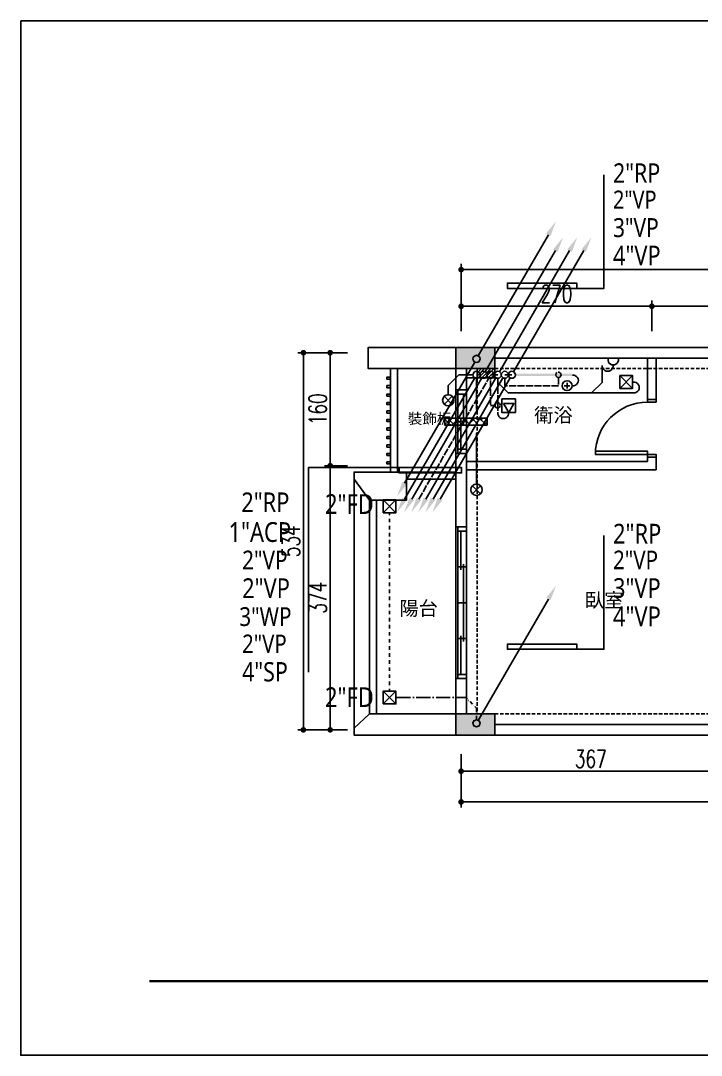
# Model space of a CAD drawing. Header units: inches. Extents: x 19 to 9919, y 324 to 1789.
# Drawn here: x 5219 to 6183, y 324 to 1789 of the extents above; entities that cross this region are included whole.
import ezdxf
from ezdxf.enums import TextEntityAlignment as Align

# ---------------------------------------------------------------- set-up
doc = ezdxf.new("R2010")
doc.units = ezdxf.units.IN
doc.header["$LTSCALE"] = 20
doc.header["$MEASUREMENT"] = 0
for name, pattern in [('DASHDOT', [1.4, 1, -0.2, 0, -0.2]), ('DASHED', [0.6, 0.5, -0.1]), ('HIDDEN', [0.375, 0.25, -0.125])]:
    doc.linetypes.add(name, pattern=pattern)
doc.layers.add('0_梁', color=30, linetype='HIDDEN', plot=False)
for name, color, linetype in [('17_柱', 6, 'Continuous'), ('19_RC牆', 4, 'Continuous'), ('20_裝飾構造物', 2, 'Continuous'), ('21_輕隔間牆', 65, 'Continuous'), ('22_平台、陽台、露台、室內階梯', 3, 'Continuous'), ('23_花台、雨庇', 3, 'Continuous'), ('24_樑', 7, 'Continuous'), ('26_樓梯、扶手、車道', 3, 'Continuous'), ('31_門窗', 134, 'Continuous'), ('34_開口', 7, 'Continuous'), ('44_空間名稱', 1, 'Continuous'), ('46_文字', 1, 'Continuous'), ('50_其他尺寸', 7, 'Continuous'), ('56_wall 材料_HATCH', 251, 'Continuous'), ('DW_Frame', 2, 'Continuous'), ('P-排水-冷氣ACP', 1, 'Continuous'), ('P-排水-套管', 5, 'Continuous'), ('P-排水-汙水SP', 30, 'Continuous'), ('P-排水-通氣VP', 3, 'Continuous'), ('P-排水-雜排水WP', 2, 'Continuous'), ('P-排水-雨水RP', 4, 'Continuous')]:
    doc.layers.add(name, color=color, linetype=linetype)
doc.styles.add('CHT', font='msjh.ttc')
doc.styles.add('DimStyUse', font='romans.shx', dxfattribs={"width": 0.7})
doc.styles.add('TG_NOTE_TEXT', font='simplex.shx', dxfattribs={"width": 0.75, "bigfont": 'chineset.shx'})
doc.styles.add('WJJ', font='')
doc.styles.get('WJJ').set_extended_font_data('Yu Gothic UI Light')
doc.dimstyles.new('DOTM', dxfattribs={"dimtxt": 25, "dimasz": 8, "dimexe": 8, "dimexo": 0.625, "dimgap": 5, "dimtad": 1, "dimdsep": 46, "dimtxsty": 'DimStyUse', "dimblk": 'DOT', "dimcen": 10, "dimdle": 8, "dimazin": 3, "dimtfac": 1, "dimtix": 1, "dimtmove": 2, "dimatfit": 3, "dimfxl": 10, "dimtolj": 1})
doc.dimstyles.new('DOTSLASHM', dxfattribs={"dimtxt": 25, "dimasz": 8, "dimexe": 8, "dimexo": 0.625, "dimgap": 5, "dimtad": 1, "dimdsep": 46, "dimtxsty": 'DimStyUse', "dimblk1": 'DOT', "dimblk2": 'ARCHTICK', "dimsah": 1, "dimcen": 10, "dimdle": 8, "dimazin": 3, "dimtfac": 1, "dimtix": 1, "dimtmove": 2, "dimatfit": 3, "dimfxl": 10, "dimtolj": 1})
doc.dimstyles.new('SLASHM', dxfattribs={"dimtxt": 25, "dimasz": 12, "dimexe": 10, "dimexo": 0.625, "dimgap": 5, "dimtad": 1, "dimdec": 1, "dimdsep": 46, "dimtxsty": 'DimStyUse', "dimblk": 'SLASH', "dimcen": 10, "dimdle": 10, "dimadec": 1, "dimazin": 2, "dimtfac": 1, "dimtix": 1, "dimtmove": 2, "dimatfit": 2, "dimldrblk": 'SLASH', "dimfxl": 1, "dimtolj": 1})

# ---------------------------------------------------------------- blocks, each defined once
blk = doc.blocks.new('A$Cc6de7170')
at = {"layer": '56_wall 材料_HATCH'}
h = blk.add_hatch(color=256, dxfattribs=at)
h.dxf.hatch_style = 1
h.paths.add_polyline_path([(55, 549), (55, 519), (0, 519), (0, 549)])
h = blk.add_hatch(color=256, dxfattribs=at)
h.dxf.hatch_style = 1
h.paths.add_polyline_path([(540.5, 494), (510.5, 494), (510.5, 549), (540.5, 549)])
h = blk.add_hatch(color=256, dxfattribs=at)
h.dxf.hatch_style = 1
h.paths.add_polyline_path([(986, 524), (986, 494), (931, 494), (931, 524)])
h = blk.add_hatch(color=256, dxfattribs=at)
h.dxf.hatch_style = 1
h.paths.add_polyline_path([(55, 30), (55, 0), (0, 0), (0, 30)])
h = blk.add_hatch(color=256, dxfattribs=at)
h.dxf.hatch_style = 1
h.paths.add_polyline_path([(540.5, 30), (540.5, 0), (490.5, 0), (490.5, 30)])
h = blk.add_hatch(color=256, dxfattribs=at)
h.dxf.hatch_style = 1
h.paths.add_polyline_path([(986, 30), (986, 0), (931, 0), (931, 30)])
at = {"layer": '17_柱'}
for points in [[(55, 549), (55, 519), (0, 519), (0, 549)], [(540.5, 494), (510.5, 494), (510.5, 549), (540.5, 549)], [(986, 524), (986, 494), (931, 494), (931, 524)], [(55, 30), (55, 0), (0, 0), (0, 30)], [(540.5, 30), (540.5, 0), (490.5, 0), (490.5, 30)], [(986, 30), (986, 0), (931, 0), (931, 30)]]:
    blk.add_lwpolyline(points, close=True, dxfattribs=at)
blk = doc.blocks.new('_Dot')
at = {"color": 0, "linetype": 'ByBlock', "lineweight": -2}
blk.add_line((-0.5, 0), (-1, 0), dxfattribs=at)
at = {"color": 0, "linetype": 'ByBlock', "const_width": 0.5}
blk.add_lwpolyline([(-0.25, 0, 1), (0.25, 0, 1)], format="xyb", close=True, dxfattribs=at)
blk = doc.blocks.new('*D102')
at = {"layer": '50_其他尺寸', "color": 0, "lineweight": -2}
for p, q in [((5842.9, 1349), (5842.9, 1392.3)), ((6112.9, 1349), (6112.9, 1392.3)), ((5850.9, 1384.3), (6104.9, 1384.3))]:
    blk.add_line(p, q, dxfattribs=at)
at = {"layer": 'Defpoints', "color": 0}
for p in [(6112.9, 1384.3), (5842.9, 1349), (6112.9, 1349)]:
    blk.add_point(p, dxfattribs=at)
at = {"layer": '50_其他尺寸', "color": 0, "lineweight": -2, "xscale": 8, "yscale": 8, "zscale": 8, "rotation": 180}
blk.add_blockref('_Dot', (5842.9, 1384.3), dxfattribs=at)
at = {"layer": '50_其他尺寸', "color": 0, "lineweight": -2, "xscale": 8, "yscale": 8, "zscale": 8}
blk.add_blockref('_Dot', (6112.9, 1384.3), dxfattribs=at)
at = {"layer": '50_其他尺寸', "color": 225, "insert": (5977.9, 1401.8), "char_height": 25, "attachment_point": 5, "style": 'DimStyUse'}
blk.add_mtext('\\A1;270', dxfattribs=at)
blk = doc.blocks.new('*D103')
at = {"layer": '50_其他尺寸', "color": 0, "lineweight": -2}
for p, q in [((6112.9, 1349), (6112.9, 1392.3)), ((6369.9, 1349), (6369.9, 1392.3)), ((6120.9, 1384.3), (6361.9, 1384.3))]:
    blk.add_line(p, q, dxfattribs=at)
at = {"layer": 'Defpoints', "color": 0}
for p in [(6369.9, 1384.3), (6112.9, 1349), (6369.9, 1349)]:
    blk.add_point(p, dxfattribs=at)
at = {"layer": '50_其他尺寸', "color": 0, "lineweight": -2, "xscale": 8, "yscale": 8, "zscale": 8, "rotation": 180}
blk.add_blockref('_Dot', (6112.9, 1384.3), dxfattribs=at)
at = {"layer": '50_其他尺寸', "color": 0, "lineweight": -2, "xscale": 8, "yscale": 8, "zscale": 8}
blk.add_blockref('_Dot', (6369.9, 1384.3), dxfattribs=at)
at = {"layer": '50_其他尺寸', "color": 225, "insert": (6241.4, 1401.8), "char_height": 25, "attachment_point": 5, "style": 'DimStyUse'}
blk.add_mtext('\\A1;257', dxfattribs=at)
blk = doc.blocks.new('*D69')
at = {"layer": '50_其他尺寸', "color": 0, "lineweight": -2}
for p, q in [((5842.9, 1349), (5842.9, 1444.2)), ((5850.9, 1436.2), (6785.9, 1436.2)), ((6793.9, 1349), (6793.9, 1444.2))]:
    blk.add_line(p, q, dxfattribs=at)
at = {"layer": 'Defpoints', "color": 0}
for p in [(6793.9, 1436.2), (5842.9, 1349), (6793.9, 1349)]:
    blk.add_point(p, dxfattribs=at)
at = {"layer": '50_其他尺寸', "color": 0, "lineweight": -2, "xscale": 8, "yscale": 8, "zscale": 8, "rotation": 180}
blk.add_blockref('_Dot', (5842.9, 1436.2), dxfattribs=at)
at = {"layer": '50_其他尺寸', "color": 0, "lineweight": -2, "xscale": 8, "yscale": 8, "zscale": 8}
blk.add_blockref('_Dot', (6793.9, 1436.2), dxfattribs=at)
at = {"layer": '50_其他尺寸', "color": 225, "insert": (6318.4, 1453.7), "char_height": 25, "attachment_point": 5, "style": 'DimStyUse'}
blk.add_mtext('\\A1;951', dxfattribs=at)
blk = doc.blocks.new('*D74')
at = {"layer": '50_其他尺寸', "color": 0, "lineweight": -2}
for p, q in [((5842.9, 750.1), (5842.9, 717.9)), ((6209.9, 750.1), (6209.9, 717.9)), ((5850.9, 725.9), (6201.9, 725.9))]:
    blk.add_line(p, q, dxfattribs=at)
at = {"layer": 'Defpoints', "color": 0}
for p in [(5842.9, 750.1), (6209.9, 750.1), (6209.9, 725.9)]:
    blk.add_point(p, dxfattribs=at)
at = {"layer": '50_其他尺寸', "color": 0, "lineweight": -2, "xscale": 8, "yscale": 8, "zscale": 8, "rotation": 180}
blk.add_blockref('_Dot', (5842.9, 725.9), dxfattribs=at)
at = {"layer": '50_其他尺寸', "color": 0, "lineweight": -2, "xscale": 8, "yscale": 8, "zscale": 8}
blk.add_blockref('_Dot', (6209.9, 725.9), dxfattribs=at)
at = {"layer": '50_其他尺寸', "color": 225, "insert": (6026.4, 743.4), "char_height": 25, "attachment_point": 5, "style": 'DimStyUse'}
blk.add_mtext('\\A1;367', dxfattribs=at)
blk = doc.blocks.new('_ArchTick')
at = {"color": 0, "linetype": 'ByBlock', "const_width": 0.15}
blk.add_lwpolyline([(-0.5, -0.5), (0.5, 0.5)], dxfattribs=at)
blk = doc.blocks.new('*D78')
at = {"layer": '50_其他尺寸', "color": 0, "lineweight": -2}
for p, q in [((5842.9, 750.1), (5842.9, 674.5)), ((6801.4, 750.1), (6801.4, 674.5)), ((5850.9, 682.5), (6809.4, 682.5))]:
    blk.add_line(p, q, dxfattribs=at)
at = {"layer": 'Defpoints', "color": 0}
for p in [(5842.9, 750.1), (6801.4, 750.1), (6801.4, 682.5)]:
    blk.add_point(p, dxfattribs=at)
at = {"layer": '50_其他尺寸', "color": 0, "lineweight": -2, "xscale": 8, "yscale": 8, "zscale": 8, "rotation": 180}
blk.add_blockref('_Dot', (5842.9, 682.5), dxfattribs=at)
at = {"layer": '50_其他尺寸', "color": 0, "lineweight": -2, "xscale": 8, "yscale": 8, "zscale": 8}
blk.add_blockref('_ArchTick', (6801.4, 682.5), dxfattribs=at)
at = {"layer": '50_其他尺寸', "color": 225, "insert": (6326.2, 700), "char_height": 25, "attachment_point": 5, "style": 'DimStyUse'}
blk.add_mtext('\\A1;958.5', dxfattribs=at)
blk = doc.blocks.new('*D83')
at = {"layer": '50_其他尺寸', "color": 0, "lineweight": -2}
for p, q in [((5682, 1318.5), (5649.5, 1318.5)), ((5657.5, 1310.5), (5657.5, 1166.5)), ((5682, 1158.5), (5649.5, 1158.5))]:
    blk.add_line(p, q, dxfattribs=at)
at = {"layer": 'Defpoints', "color": 0}
for p in [(5682, 1318.5), (5657.5, 1158.5), (5682, 1158.5)]:
    blk.add_point(p, dxfattribs=at)
at = {"layer": '50_其他尺寸', "color": 0, "lineweight": -2, "xscale": 8, "yscale": 8, "zscale": 8}
for p, rotation in [((5657.5, 1318.5), 90), ((5657.5, 1158.5), 270)]:
    blk.add_blockref('_Dot', p, dxfattribs=dict(at, rotation=rotation))
at = {"layer": '50_其他尺寸', "color": 225, "insert": (5640, 1238.5), "char_height": 25, "attachment_point": 5, "rotation": 90, "style": 'DimStyUse'}
blk.add_mtext('\\A1;160', dxfattribs=at)
blk = doc.blocks.new('*D84')
at = {"layer": '50_其他尺寸', "color": 0, "lineweight": -2}
for p, q in [((5682, 1158.5), (5649.5, 1158.5)), ((5657.5, 1150.5), (5657.5, 792.5)), ((5682, 784.5), (5649.5, 784.5))]:
    blk.add_line(p, q, dxfattribs=at)
at = {"layer": 'Defpoints', "color": 0}
for p in [(5682, 1158.5), (5657.5, 784.5), (5682, 784.5)]:
    blk.add_point(p, dxfattribs=at)
at = {"layer": '50_其他尺寸', "color": 0, "lineweight": -2, "xscale": 8, "yscale": 8, "zscale": 8}
for p, rotation in [((5657.5, 1158.5), 90), ((5657.5, 784.5), 270)]:
    blk.add_blockref('_Dot', p, dxfattribs=dict(at, rotation=rotation))
at = {"layer": '50_其他尺寸', "color": 225, "insert": (5640, 971.5), "char_height": 25, "attachment_point": 5, "rotation": 90, "style": 'DimStyUse'}
blk.add_mtext('\\A1;374', dxfattribs=at)
blk = doc.blocks.new('*D85')
at = {"layer": '50_其他尺寸', "color": 0, "lineweight": -2}
for p, q in [((5682, 1318.5), (5611.6, 1318.5)), ((5619.6, 1310.5), (5619.6, 792.5)), ((5682, 784.5), (5611.6, 784.5))]:
    blk.add_line(p, q, dxfattribs=at)
at = {"layer": 'Defpoints', "color": 0}
for p in [(5682, 1318.5), (5619.6, 784.5), (5682, 784.5)]:
    blk.add_point(p, dxfattribs=at)
at = {"layer": '50_其他尺寸', "color": 0, "lineweight": -2, "xscale": 8, "yscale": 8, "zscale": 8}
for p, rotation in [((5619.6, 1318.5), 90), ((5619.6, 784.5), 270)]:
    blk.add_blockref('_Dot', p, dxfattribs=dict(at, rotation=rotation))
at = {"layer": '50_其他尺寸', "color": 225, "insert": (5602.1, 1051.5), "char_height": 25, "attachment_point": 5, "rotation": 90, "style": 'DimStyUse'}
blk.add_mtext('\\A1;534', dxfattribs=at)
blk = doc.blocks.new('*U13')
at = {"color": 0}
for p, q in [((0, -15), (0, 0)), ((6, -3), (84, -3)), ((6, -11), (49, -11)), ((84, -7), (41, -7)), ((45, -3), (45, -15)), ((6, -15), (84, -15))]:
    blk.add_line(p, q, dxfattribs=at)
at = {"layer": 'DW_Frame'}
for points in [[(0, -3), (6, -3), (6, -15), (0, -15)], [(90, -3), (84, -3), (84, -15), (90, -15)]]:
    blk.add_lwpolyline(points, dxfattribs=at)
blk = doc.blocks.new('*U14')
at = {"color": 0}
for p, q in [((0, -15), (0, 0)), ((6, -3), (209, -3)), ((6, -7), (60.75, -7)), ((52.75, -11), (162.25, -11)), ((56.75, -3), (56.75, -15)), ((107.5, -3), (107.5, -15)), ((209, -7), (154.25, -7)), ((158.25, -3), (158.25, -15)), ((6, -15), (209, -15))]:
    blk.add_line(p, q, dxfattribs=at)
at = {"layer": 'DW_Frame'}
for points in [[(0, -3), (6, -3), (6, -15), (0, -15)], [(215, -3), (209, -3), (209, -15), (215, -15)]]:
    blk.add_lwpolyline(points, dxfattribs=at)
blk = doc.blocks.new('*U11')
at = {"color": 0}
for p, q in [((0, 15), (0, 0)), ((6, 15), (59, 15)), ((32.5, 3), (32.5, 15)), ((6, 11), (36.5, 11)), ((6, 3), (59, 3)), ((59, 7), (28.5, 7))]:
    blk.add_line(p, q, dxfattribs=at)
at = {"layer": 'DW_Frame'}
for points in [[(0, 3), (6, 3), (6, 15), (0, 15)], [(65, 3), (59, 3), (59, 15), (65, 15)]]:
    blk.add_lwpolyline(points, dxfattribs=at)
blk = doc.blocks.new('*U15')
at = {"color": 0}
for p, q in [((0, 15), (0, 0)), ((6, 15), (154, 15)), ((80, 3), (80, 15)), ((6, 11), (84, 11)), ((6, 3), (154, 3)), ((154, 7), (76, 7))]:
    blk.add_line(p, q, dxfattribs=at)
at = {"layer": 'DW_Frame'}
for points in [[(0, 3), (6, 3), (6, 15), (0, 15)], [(160, 3), (154, 3), (154, 15), (160, 15)]]:
    blk.add_lwpolyline(points, dxfattribs=at)
blk = doc.blocks.new('*U12')
at = {"color": 0}
for p, q in [((-4, -12), (-4, 0)), ((88, -12), (88, 0))]:
    blk.add_line(p, q, dxfattribs=at)
blk.add_lwpolyline([(0, 0), (0, 84), (4.4, 84), (4.4, 0)], close=True, dxfattribs=at)
blk.add_arc((0, 0), 84, 0, 90, dxfattribs=at)
at = {"layer": 'DW_Frame'}
for points in [[(-4, -12), (0, -12), (0, 0), (-4, 0)], [(88, 0), (84, 0), (84, -12), (88, -12)]]:
    blk.add_lwpolyline(points, dxfattribs=at)
at = {"color": 0, "style": 'TG_NOTE_TEXT', "width": 0.5, "flags": 1}
for tag, height, p in [('WH', 20, (92.3, 5)), ('DESC', 10, (27, 5))]:
    blk.add_attdef(tag, text='', height=height, dxfattribs=at).set_placement(p, align=Align.BOTTOM_LEFT)
for tag, p in [('NO', (-5, 5)), ('TYPE', (27, 5))]:
    blk.add_attdef(tag, text='', height=10, dxfattribs=at).set_placement(p, align=Align.BOTTOM_RIGHT)
blk = doc.blocks.new('SLASH')
at = {"color": 7}
blk.add_line((-1, 0), (1, 0), dxfattribs=at)
at = {"color": 225, "linetype": 'Continuous'}
blk.add_line((-0.5, -0.5), (0.5, 0.5), dxfattribs=at)
blk = doc.blocks.new('*D67')
at = {"layer": '50_其他尺寸', "color": 0, "lineweight": -2}
for p, q in [((765, 397.4), (787, 397.4)), ((779, 389.4), (779, 315.5)), ((765, 307.5), (787, 307.5))]:
    blk.add_line(p, q, dxfattribs=at)
at = {"layer": 'Defpoints', "color": 0}
for p in [(765, 397.4), (765, 307.5), (779, 307.5)]:
    blk.add_point(p, dxfattribs=at)
at = {"layer": '50_其他尺寸', "color": 0, "lineweight": -2, "xscale": 8, "yscale": 8, "zscale": 8}
for p, rotation in [((779, 397.4), 90), ((779, 307.5), 270)]:
    blk.add_blockref('SLASH', p, dxfattribs=dict(at, rotation=rotation))
at = {"layer": '50_其他尺寸', "color": 225, "insert": (761.5, 352.5), "char_height": 25, "attachment_point": 5, "rotation": 90, "style": 'DimStyUse'}
blk.add_mtext('\\A1;90', dxfattribs=at)
blk = doc.blocks.new('A$C11e5d1e7')
at = {"layer": '0_梁', "color": 0}
for p, q in [((55, 549), (510.5, 549)), ((0, 519), (0, 30)), ((30, 519), (30, 30)), ((55, 519), (510.5, 519)), ((540.5, 524), (931, 524)), ((510.5, 35), (510.5, 494)), ((540.5, 494), (931, 494)), ((540.5, 35), (540.5, 494)), ((956, 494), (956, 30)), ((986, 494), (986, 30)), ((540.5, 307.5), (956, 307.5)), ((540.5, 277.5), (956, 277.5)), ((55, 30), (490.5, 30)), ((540.5, 30), (931, 30)), ((55, 0), (490.5, 0)), ((540.5, 0), (931, 0))]:
    blk.add_line(p, q, dxfattribs=at)
blk = doc.blocks.new('*U8')
at = {"color": 0}
for p, q in [((-4, -12), (-4, 0)), ((78, -12), (78, 0))]:
    blk.add_line(p, q, dxfattribs=at)
blk.add_lwpolyline([(0, 0), (0, 74), (4.4, 74), (4.4, 0)], close=True, dxfattribs=at)
blk.add_arc((0, 0), 74, 0, 90, dxfattribs=at)
at = {"layer": 'DW_Frame'}
for points in [[(-4, -12), (0, -12), (0, 0), (-4, 0)], [(78, 0), (74, 0), (74, -12), (78, -12)]]:
    blk.add_lwpolyline(points, dxfattribs=at)
at = {"color": 0, "style": 'TG_NOTE_TEXT', "width": 0.5, "flags": 1}
for tag, height, p in [('WH', 20, (82.3, 5)), ('DESC', 10, (22, 5))]:
    blk.add_attdef(tag, text='', height=height, dxfattribs=at).set_placement(p, align=Align.BOTTOM_LEFT)
for tag, p in [('NO', (-5, 5)), ('TYPE', (22, 5))]:
    blk.add_attdef(tag, text='', height=10, dxfattribs=at).set_placement(p, align=Align.BOTTOM_RIGHT)
blk = doc.blocks.new('D_ACP')
for p, q in [((-5.7, -5.7), (5.7, 5.7)), ((-5.7, 5.7), (5.7, -5.7))]:
    blk.add_line(p, q)
blk.add_circle((0, 0), 8)
blk = doc.blocks.new('D_FD')
for p, q in [((-9, -9), (9, 9)), ((-9, 9), (9, -9))]:
    blk.add_line(p, q)
blk.add_lwpolyline([(-9, -9), (9, -9), (9, 9), (-9, 9)], close=True)
blk = doc.blocks.new('D_SPOUT')
for p, q in [((-4, 0), (4, 0)), ((0, -4), (0, 4))]:
    blk.add_line(p, q)
blk.add_circle((0, 0), 7)
blk = doc.blocks.new('A$C4eda6f76')
at = {"layer": '21_輕隔間牆'}
h = blk.add_hatch(dxfattribs=at)
h.set_pattern_fill('ANSI31', color=256)
h.set_pattern_definition([(45, (191.4007, -12156.682), (-2.245064, 2.245064), [])])
h.paths.add_polyline_path([(55, 519), (30, 519), (30, 506), (55, 506)])
h = blk.add_hatch(dxfattribs=at)
h.set_pattern_fill('ANSI31', color=256)
h.set_pattern_definition([(45, (171.4007, -12161.682), (-2.245064, 2.245064), [])])
h.paths.add_polyline_path([(510.5, 43), (490.5, 43), (490.5, 30), (510.5, 30)])
at = {"layer": '19_RC牆'}
for p, q in [((55, 549), (510.5, 549)), ((55, 534), (510.5, 534)), ((0, 489), (0, 519)), ((15, 489), (15, 519)), ((929.5, 524), (540.5, 524)), ((931, 509), (540.5, 509)), ((15, 489), (0, 489)), ((951, 494), (951, 307.5)), ((966, 494), (966, 292.5)), ((15, 399), (0, 399)), ((0, 295), (0, 399)), ((15, 295), (15, 399)), ((15, 295), (0, 295)), ((875.5, 307.5), (860.5, 307.5)), ((860.5, 252), (860.5, 307.5)), ((875.5, 252), (875.5, 307.5)), ((940.5, 307.5), (951, 307.5)), ((940.5, 292.5), (940.5, 307.5)), ((940.5, 292.5), (966, 292.5)), ((860.5, 252), (875.5, 252)), ((860.5, 92), (860.5, 15)), ((860.5, 92), (875.5, 92)), ((875.5, 92), (875.5, 15)), ((0, 80), (0, 30)), ((15, 80), (0, 80)), ((15, 80), (15, 30)), ((490.5, 15), (55, 15)), ((860.5, 15), (540.5, 15)), ((931, 15), (875.5, 15)), ((490.5, 0), (55, 0)), ((931, 0), (540.5, 0))]:
    blk.add_line(p, q, dxfattribs=at)
at = {"layer": '20_裝飾構造物'}
for points in [[(0, 549), (0, 519), (-124, 519), (-124, 549)], [(-124, 372.5), (-144, 372.5), (-144, 362.5), (-122.5, 332.5), (-70, 332.5), (-70, 372.5)], [(966, 292.5), (986, 292.5), (986, 322.5), (966, 322.5)], [(-124, 0), (-144, 0), (-144, 10), (-122.5, 30), (0, 30), (0, 0)]]:
    blk.add_lwpolyline(points, close=True, dxfattribs=at)
at = {"layer": '21_輕隔間牆'}
for p, q in [((546.5, 307.5), (540.5, 307.5)), ((546.5, 295.5), (540.5, 295.5)), ((546.5, 307.5), (546.5, 295.5)), ((638.5, 307.5), (860.5, 307.5)), ((638.5, 307.5), (638.5, 295.5)), ((638.5, 295.5), (860.5, 295.5))]:
    blk.add_line(p, q, dxfattribs=at)
for points in [[(15, 519), (55, 519), (55, 506), (15, 506)], [(490.5, 43), (540.5, 43), (540.5, 30), (490.5, 30)]]:
    blk.add_lwpolyline(points, close=True, dxfattribs=at)
at = {"layer": '22_平台、陽台、露台、室內階梯'}
for p, q in [((-70, 372.5), (0, 372.5)), ((-70, 362.5), (0, 362.5)), ((-122.5, 332.5), (-122.5, 30)), ((-112.5, 332.5), (-112.5, 30)), ((956, 292.5), (956, 30)), ((966, 292.5), (966, 30)), ((986, 292.5), (986, 30))]:
    blk.add_line(p, q, dxfattribs=at)
at = {"layer": '23_花台、雨庇'}
for p, q in [((-92.5, 519), (-92.5, 372.5)), ((-82.5, 519), (-82.5, 372.5)), ((986, 494), (986, 322.5)), ((861, 400.75), (866, 400.75)), ((871, 400.75), (951, 400.75)), ((-144, 362.5), (-144, 10))]:
    blk.add_line(p, q, dxfattribs=at)
for points in [[(-92.5, 507), (-97.5, 507), (-97.5, 504), (-92.5, 504)], [(-92.5, 495), (-97.5, 495), (-97.5, 492), (-92.5, 492)], [(-92.5, 483), (-97.5, 483), (-97.5, 480), (-92.5, 480)], [(-92.5, 471), (-97.5, 471), (-97.5, 468), (-92.5, 468)], [(-92.5, 459), (-97.5, 459), (-97.5, 456), (-92.5, 456)], [(-92.5, 447), (-97.5, 447), (-97.5, 444), (-92.5, 444)], [(-92.5, 435), (-97.5, 435), (-97.5, 432), (-92.5, 432)], [(-92.5, 423), (-97.5, 423), (-97.5, 420), (-92.5, 420)], [(-92.5, 411), (-97.5, 411), (-97.5, 408), (-92.5, 408)], [(-92.5, 399), (-97.5, 399), (-97.5, 396), (-92.5, 396)], [(-92.5, 387), (-97.5, 387), (-97.5, 384), (-92.5, 384)]]:
    blk.add_lwpolyline(points, close=True, dxfattribs=at)
at = {"layer": '24_樑'}
for p, q in [((30, 519), (30, 506)), ((693, 494), (931, 494)), ((510.5, 43), (510.5, 30))]:
    blk.add_line(p, q, dxfattribs=at)
at = {"layer": '26_樓梯、扶手、車道'}
for p, q in [((683, 388.25), (683, 509)), ((688, 393.25), (688, 509)), ((693, 413.25), (693, 509)), ((717, 413.25), (717, 494)), ((741, 413.25), (741, 494)), ((765, 413.25), (765, 494)), ((789, 413.25), (789, 494)), ((813, 413.25), (813, 494)), ((837, 413.25), (837, 494)), ((861, 413.25), (861, 494)), ((906.13, 451.5), (693, 451.5)), ((906.13, 451.5), (906.13, 351.5)), ((688, 413.25), (809, 413.25)), ((809, 413.25), (871, 413.25)), ((871, 413.25), (871, 388.25)), ((688, 408.25), (810, 408.25)), ((693, 393.25), (693, 408.25)), ((861, 404.05), (693, 404.05)), ((861, 397.45), (693, 397.45)), ((717, 404.05), (717, 408.25)), ((717, 397.45), (717, 393.25)), ((741, 404.05), (741, 408.25)), ((741, 397.45), (741, 393.25)), ((765, 404.05), (765, 408.25)), ((765, 397.45), (765, 393.25)), ((789, 404.05), (789, 408.25)), ((789, 397.45), (789, 393.25)), ((810, 408.25), (866, 408.25)), ((813, 404.05), (813, 408.25)), ((813, 397.45), (813, 393.25)), ((837, 404.05), (837, 408.25)), ((837, 397.45), (837, 393.25)), ((861, 393.25), (861, 408.25)), ((866, 408.25), (866, 393.25)), ((871, 388.25), (683, 388.25)), ((866, 393.25), (688, 393.25)), ((693, 388.25), (693, 307.5)), ((717, 388.25), (717, 307.5)), ((741, 388.25), (741, 307.5)), ((741, 388.25), (741, 307.5)), ((765, 388.25), (765, 307.5)), ((789, 388.25), (789, 307.5)), ((813, 388.25), (813, 307.5)), ((837, 388.25), (837, 307.5)), ((861, 388.25), (861, 307.5)), ((693, 351.5), (906.13, 351.5))]:
    blk.add_line(p, q, dxfattribs=at)
at = {"layer": '26_樓梯、扶手、車道', "const_width": 0.25}
blk.add_lwpolyline([(696.1, 461.26), (693, 451.5), (696.1, 441.74)], dxfattribs=at)
at = {"layer": '26_樓梯、扶手、車道'}
blk.add_circle((693, 351.5), 3.75, dxfattribs=at)
at = {"layer": '31_門窗'}
for p, q in [((0, 489), (0, 399)), ((15, 489), (15, 399)), ((0, 80), (0, 295)), ((15, 80), (15, 295)), ((875.5, 307.5), (940.5, 307.5)), ((875.5, 292.5), (940.5, 292.5)), ((860.5, 252), (860.5, 92)), ((875.5, 252), (875.5, 92))]:
    blk.add_line(p, q, dxfattribs=at)
at = {"layer": '34_開口'}
for p, q in [((693, 404.05), (861, 397.45)), ((861, 404.05), (693, 397.45))]:
    blk.add_line(p, q, dxfattribs=at)
at = {"layer": '31_門窗'}
for name, p, xscale, rotation in [('*U13', (0, 489), -1.000000000000002, 90), ('*U12', (550.5, 295.5), -1, 180)]:
    blk.add_blockref(name, p, dxfattribs=dict(at, xscale=xscale, rotation=rotation))
for name, p, rotation in [('*U14', (0, 80), 90), ('*U15', (860.5, 252), 270)]:
    blk.add_blockref(name, p, dxfattribs=dict(at, rotation=rotation))
blk.add_blockref('*U11', (875.5, 292.5), dxfattribs=at)
at = {"layer": '44_空間名稱', "style": 'WJJ'}
for s, height, p in [('裝飾板', 15, (-37.16, 448.21)), ('陽台', 20, (-52.7, 179.57)), ('陽台', 20, (919.21, 147.78))]:
    blk.add_text(s, height=height, dxfattribs=at).set_placement(p, align=Align.MIDDLE_CENTER)
at = {"layer": '46_文字', "style": 'WJJ'}
for s, p in [('1', (693, 413.25)), ('2', (717, 413.25)), ('3', (741, 413.25)), ('4', (765, 413.25)), ('5', (789, 413.25)), ('6', (813, 413.25)), ('7', (837, 413.25)), ('8', (871, 400.75)), ('17', (672.36, 307.5)), ('16', (693, 307.5)), ('15', (717, 307.5)), ('14', (741, 307.5)), ('13', (765, 307.5)), ('12', (789, 307.5)), ('11', (813, 307.5)), ('10', (837, 307.5)), ('9', (861, 307.5))]:
    blk.add_text(s, height=8, dxfattribs=at).set_placement(p)
at = {"layer": '50_其他尺寸'}
dim = blk.add_linear_dim(base=(779.00540878, 307.5), p1=(765, 397.45), p2=(765, 307.5), angle=90, dimstyle='SLASHM', override={"dimtxt": 25, "dimasz": 8, "dimexe": 8, "dimexo": 0, "dimgap": 5, "dimdle": 8}, dxfattribs=at)
dim.commit()
dim.dimension.update_dxf_attribs({"geometry": '*D67', "text_midpoint": (761.50540878, 352.475)})

msp = doc.modelspace()

# ---------------------------------------------------------------- hatches: boundary and pattern name
at = {"layer": 'P-排水-冷氣ACP'}
h = msp.add_hatch(color=256, dxfattribs=at)
h.dxf.hatch_style = 1
h.paths.add_polyline_path([(5766.093, 1109.565), (5759.686, 1113.06), (5752.114, 1092.383), (5766.093, 1109.565)])
at = {"layer": 'P-排水-汙水SP'}
h = msp.add_hatch(color=256, dxfattribs=at)
h.dxf.hatch_style = 1
h.paths.add_polyline_path([(5919.862, 1288.671), (5919.862, 1285.759), (6000.533, 1288.671), (5919.862, 1288.671)])
h = msp.add_hatch(color=256, dxfattribs=at)
h.dxf.hatch_style = 1
h.paths.add_polyline_path([(5919.862, 1285.759), (6000.533, 1288.671), (6000.533, 1285.759), (5919.862, 1285.759)])
h = msp.add_hatch(color=256, dxfattribs=at)
h.dxf.hatch_style = 1
h.paths.add_polyline_path([(5816.185, 1109.565), (5809.778, 1113.06), (5802.206, 1092.383), (5816.185, 1109.565)])
at = {"layer": 'P-排水-通氣VP'}
h = msp.add_hatch(color=256, dxfattribs=at)
h.dxf.hatch_style = 1
h.paths.add_polyline_path([(5973.157, 1464.865), (5979.564, 1461.37), (5987.136, 1481.756), (5973.157, 1464.865)])
h = msp.add_hatch(color=256, dxfattribs=at)
h.dxf.hatch_style = 1
h.paths.add_polyline_path([(5993.252, 1464.865), (5999.659, 1461.37), (6007.231, 1481.756), (5993.252, 1464.865)])
h = msp.add_hatch(color=256, dxfattribs=at)
h.dxf.hatch_style = 1
h.paths.add_polyline_path([(6013.347, 1464.865), (6019.463, 1461.37), (6027.326, 1481.756), (6013.347, 1464.865)])
h = msp.add_hatch(color=256, dxfattribs=at)
h.dxf.hatch_style = 1
h.paths.add_polyline_path([(5775.995, 1109.565), (5769.879, 1113.06), (5762.016, 1092.383), (5775.995, 1109.565)])
h = msp.add_hatch(color=256, dxfattribs=at)
h.dxf.hatch_style = 1
h.paths.add_polyline_path([(5786.188, 1109.565), (5779.781, 1113.06), (5772.209, 1092.383), (5786.188, 1109.565)])
h = msp.add_hatch(color=256, dxfattribs=at)
h.dxf.hatch_style = 1
h.paths.add_polyline_path([(5805.992, 1109.565), (5799.876, 1113.06), (5792.304, 1092.383), (5805.992, 1109.565)])
at = {"layer": 'P-排水-雜排水WP'}
h = msp.add_hatch(color=256, dxfattribs=at)
h.dxf.hatch_style = 1
h.paths.add_polyline_path([(5796.09, 1109.565), (5789.974, 1113.06), (5782.111, 1092.383), (5796.09, 1109.565)])
at = {"layer": 'P-排水-雨水RP'}
h = msp.add_hatch(color=256, dxfattribs=at)
h.dxf.hatch_style = 1
h.paths.add_polyline_path([(5963.256, 1487.581), (5969.371, 1483.795), (5977.235, 1504.472), (5963.256, 1487.581)])
h = msp.add_hatch(color=256, dxfattribs=at)
h.dxf.hatch_style = 1
h.paths.add_polyline_path([(5766.093, 1131.99), (5759.686, 1135.485), (5752.114, 1115.099), (5766.093, 1131.99)])
h = msp.add_hatch(color=256, dxfattribs=at)
h.dxf.hatch_style = 1
h.paths.add_polyline_path([(5963.256, 971.523), (5969.371, 968.028), (5977.235, 988.414), (5963.256, 971.523)])

# ---------------------------------------------------------------- linework, layer by layer
at = {"layer": '21_輕隔間牆'}
for p, q in [((6106.925, 1252.489), (6106.925, 1310.989)), ((6118.925, 1252.489), (6118.925, 1310.989)), ((6118.925, 1252.489), (6106.925, 1252.489)), ((5850.425, 1164.489), (6106.925, 1164.489)), ((6106.925, 1170.489), (6106.925, 1164.489)), ((6118.925, 1170.489), (6106.925, 1170.489)), ((6118.925, 1170.489), (6118.925, 1152.489)), ((5850.425, 1152.489), (6118.925, 1152.489))]:
    msp.add_line(p, q, dxfattribs=at)
at = {"layer": '46_文字', "const_width": 3}
msp.add_lwpolyline([(5401.584, 428.627), (7041.584, 428.627)], dxfattribs=at)
at = {"layer": 'Defpoints'}
msp.add_lwpolyline([(5219.328, 1788.65), (7319.328, 1788.65), (7319.328, 323.65), (5219.328, 323.65)], close=True, dxfattribs=at)
at = {"layer": 'P-排水-冷氣ACP'}
for points in [[(5859.578, 1287.215), (5860.161, 1285.177), (5861.034, 1283.721), (5862.782, 1282.556), (5864.529, 1282.264), (5866.568, 1282.556), (5868.315, 1283.721), (5869.189, 1285.177), (5869.771, 1287.215), (5868.315, 1290.71), (5866.568, 1291.875), (5864.529, 1292.166), (5862.782, 1291.875), (5861.034, 1290.71), (5859.578, 1287.215), (5839.774, 1287.215), (5824.631, 1272.071), (5824.631, 1259.257)], [(5762.89, 1111.313), (5862.199, 1282.847)], [(5864.529, 1282.264), (5864.529, 1237.998)], [(5902.971, 1246.443), (5910.252, 1233.629), (5917.533, 1246.443), (5902.971, 1246.443)], [(5879.673, 1216.155), (5819.68, 1216.155), (5819.68, 1226.057), (5879.673, 1226.057), (5879.673, 1216.155)], [(5822.009, 1216.155), (5819.68, 1218.485)], [(5819.68, 1217.32), (5820.262, 1217.903)], [(5831.62, 1217.903), (5823.466, 1226.057)], [(5825.795, 1223.727), (5828.416, 1226.057)], [(5829.873, 1216.155), (5839.774, 1226.057)], [(5844.725, 1216.155), (5837.153, 1223.727)], [(5841.231, 1216.155), (5842.978, 1217.903)], [(5854.336, 1217.903), (5846.181, 1226.057)], [(5848.511, 1223.727), (5851.132, 1226.057)], [(5852.297, 1216.155), (5862.49, 1226.057)], [(5867.441, 1216.155), (5859.869, 1223.727)], [(5863.655, 1216.155), (5865.694, 1217.903)], [(5877.052, 1217.903), (5868.606, 1226.057)], [(5871.227, 1223.727), (5873.848, 1226.057)], [(5875.013, 1216.155), (5879.673, 1220.815)], [(5864.529, 1204.506), (5864.529, 1132.281)]]:
    msp.add_lwpolyline(points, dxfattribs=at)
at = {"layer": 'P-排水-套管'}
for points in [[(6006.649, 1409.532), (6006.649, 1417.104), (5908.505, 1417.104), (5908.505, 1409.532), (6045.091, 1409.532), (6045.091, 1570.581)], [(5755.027, 1155.871), (5755.027, 1148.299), (5843.56, 1148.299), (5843.56, 1155.871), (5626.886, 1155.871), (5626.886, 866.098)], [(6006.649, 898.716), (6006.649, 905.996), (5908.505, 905.996), (5908.505, 898.716), (6045.091, 898.716), (6045.091, 1059.765)]]:
    msp.add_lwpolyline(points, dxfattribs=at)
at = {"layer": 'P-排水-汙水SP'}
for points in [[(5909.669, 1287.215), (5910.252, 1285.177), (5911.126, 1283.721), (5912.873, 1282.556), (5914.62, 1282.264), (5916.659, 1282.556), (5918.406, 1283.721), (5919.28, 1285.177), (5919.862, 1287.215), (5918.406, 1290.71), (5916.659, 1291.875), (5914.62, 1292.166), (5912.873, 1291.875), (5911.126, 1290.71), (5909.669, 1287.215)], [(5812.981, 1111.313), (5912.291, 1282.847)], [(6000.533, 1271.78), (6002.572, 1271.78), (6004.61, 1272.363), (6006.358, 1273.528), (6007.814, 1275.275), (6008.687, 1277.314), (6008.979, 1279.352), (6008.687, 1281.391), (6007.814, 1283.429), (6006.358, 1284.885), (6002.863, 1286.924), (6000.533, 1286.924)]]:
    msp.add_lwpolyline(points, dxfattribs=at)
at = {"layer": 'P-排水-通氣VP'}
for points in [[(5976.361, 1463.118), (5877.052, 1291.584)], [(5996.456, 1463.118), (5897.147, 1291.584)], [(6016.551, 1463.118), (5917.241, 1291.584)], [(5879.673, 1287.215), (5879.964, 1285.177), (5881.129, 1283.721), (5882.876, 1282.556), (5884.624, 1282.264), (5886.662, 1282.556), (5888.119, 1283.721), (5889.283, 1285.177), (5889.575, 1287.215), (5889.283, 1288.963), (5888.119, 1290.71), (5886.662, 1291.875), (5884.624, 1292.166), (5882.876, 1291.875), (5881.129, 1290.71), (5879.964, 1288.963), (5879.382, 1285.177), (5878.217, 1283.721), (5876.469, 1282.556), (5874.722, 1282.264), (5872.683, 1282.556), (5871.227, 1283.721), (5870.062, 1285.177), (5869.771, 1287.215), (5870.062, 1288.963), (5871.227, 1290.71), (5872.683, 1291.875), (5874.722, 1292.166), (5876.469, 1291.875), (5878.217, 1290.71), (5879.382, 1288.963), (5879.673, 1287.215)], [(5869.771, 1287.215), (5870.062, 1285.177), (5871.227, 1283.721), (5872.683, 1282.556), (5874.722, 1282.264), (5876.469, 1282.556), (5878.217, 1283.721), (5879.382, 1285.177), (5879.673, 1287.215), (5879.382, 1288.963), (5878.217, 1290.71), (5876.469, 1291.875), (5874.722, 1292.166), (5872.683, 1291.875), (5871.227, 1290.71), (5870.062, 1288.963), (5869.771, 1287.215)], [(5899.768, 1287.215), (5900.059, 1285.177), (5901.224, 1283.721), (5902.68, 1282.556), (5904.719, 1282.264), (5906.757, 1282.556), (5908.213, 1283.721), (5909.378, 1285.177), (5909.669, 1287.215), (5909.378, 1288.963), (5908.213, 1290.71), (5906.757, 1291.875), (5904.719, 1292.166), (5902.68, 1291.875), (5901.224, 1290.71), (5900.059, 1288.963), (5899.476, 1285.177), (5898.311, 1283.721), (5896.564, 1282.556), (5894.817, 1282.264), (5892.778, 1282.556), (5891.031, 1283.721), (5890.157, 1285.177), (5889.575, 1287.215), (5891.031, 1290.71), (5892.778, 1291.875), (5894.817, 1292.166), (5896.564, 1291.875), (5898.311, 1290.71), (5899.476, 1288.963), (5899.768, 1287.215)], [(5919.862, 1287.215), (5918.406, 1290.71), (5916.659, 1291.875), (5914.62, 1292.166), (5912.873, 1291.875), (5911.126, 1290.71), (5909.669, 1287.215), (5910.252, 1285.177), (5911.126, 1283.721), (5912.873, 1282.556), (5914.62, 1282.264), (5916.659, 1282.556), (5918.406, 1283.721), (5919.28, 1285.177), (5919.862, 1287.215)], [(5773.083, 1111.313), (5872.101, 1282.847)], [(5803.08, 1111.313), (5902.097, 1282.847)]]:
    msp.add_lwpolyline(points, dxfattribs=at)
at = {"layer": 'P-排水-通氣VP', "linetype": 'DASHED'}
for points in [[(5978.691, 1290.419), (5978.108, 1290.128), (5977.235, 1288.963), (5976.943, 1287.215), (5977.235, 1285.468), (5978.691, 1284.012), (5980.147, 1283.429), (5981.312, 1283.429), (5982.768, 1284.012), (5984.224, 1285.759), (5984.515, 1287.215), (5984.224, 1288.671), (5983.642, 1289.545), (5982.186, 1290.71), (5981.603, 1291.001), (5980.147, 1291.001)], [(5782.985, 1111.313), (5882.294, 1282.847), (5884.624, 1280.517), (5884.624, 1282.264)], [(5894.817, 1287.215), (5884.624, 1287.215)], [(5884.624, 1279.352), (5884.624, 1243.822), (5891.031, 1243.822)], [(5914.62, 1287.215), (5904.719, 1287.215)], [(5980.729, 1283.429), (5980.729, 1271.489), (5904.719, 1271.489), (5904.719, 1282.264)], [(5892.778, 1247.026), (5892.196, 1246.734), (5891.322, 1245.57), (5891.031, 1242.948), (5891.613, 1241.492), (5893.361, 1240.327), (5894.817, 1240.036), (5897.438, 1241.201), (5898.311, 1242.657)], [(5898.603, 1243.822), (5898.311, 1245.278), (5897.438, 1246.443), (5895.69, 1247.608), (5893.943, 1247.608)]]:
    msp.add_lwpolyline(points, dxfattribs=at)
at = {"layer": 'P-排水-雜排水WP'}
for points in [[(6051.498, 1311.387), (6050.916, 1309.349), (6050.916, 1307.31), (6051.498, 1305.272), (6052.663, 1303.524), (6054.41, 1302.359), (6056.158, 1301.486), (6058.196, 1301.194), (6060.235, 1301.486), (6061.982, 1302.359), (6063.73, 1303.524), (6064.895, 1305.272), (6065.477, 1307.31), (6065.477, 1309.349), (6064.895, 1311.387)], [(5889.575, 1287.215), (5890.157, 1285.177), (5891.031, 1283.721), (5892.778, 1282.556), (5894.817, 1282.264), (5896.564, 1282.556), (5898.311, 1283.721), (5899.476, 1285.177), (5899.768, 1287.215), (5899.476, 1288.963), (5898.311, 1290.71), (5896.564, 1291.875), (5894.817, 1292.166), (5892.778, 1291.875), (5891.031, 1290.71), (5889.575, 1287.215)], [(6042.47, 1300.612), (6042.47, 1276.44), (6027.617, 1261.587)], [(6042.761, 1300.612), (6042.761, 1298.282), (6044.8, 1294.787), (6046.256, 1293.331), (6048.295, 1292.457), (6050.333, 1292.166), (6052.372, 1292.457), (6054.41, 1293.331), (6056.158, 1294.787), (6057.323, 1296.535), (6057.905, 1298.573), (6057.905, 1300.612)], [(5792.887, 1111.313), (5892.196, 1282.847)], [(5894.817, 1276.44), (5909.669, 1261.587), (6089.067, 1261.587), (6092.561, 1263.626), (6094.018, 1265.082), (6094.891, 1267.12), (6095.183, 1269.159), (6094.891, 1271.198), (6094.018, 1273.236), (6092.561, 1274.984), (6090.814, 1276.149), (6088.775, 1276.731), (6086.737, 1276.731)], [(5919.862, 1233.629), (5919.862, 1253.141), (5900.641, 1253.141), (5900.641, 1233.629), (5919.862, 1233.629)]]:
    msp.add_lwpolyline(points, dxfattribs=at)
at = {"layer": 'P-排水-雜排水WP', "linetype": 'DASHED'}
msp.add_lwpolyline([(5894.817, 1282.264), (5894.817, 1231.299), (5896.855, 1227.805), (5898.311, 1226.348), (5900.35, 1225.475), (5902.389, 1225.183), (5904.427, 1225.475), (5906.466, 1226.348), (5908.213, 1227.805), (5909.378, 1229.552), (5909.961, 1231.591), (5909.961, 1233.629)], dxfattribs=at)
at = {"layer": 'P-排水-雨水RP'}
for points in [[(5966.459, 1485.542), (5867.15, 1314.008)], [(5762.89, 1133.737), (5862.199, 1305.272)], [(5859.578, 1309.64), (5861.034, 1306.145), (5862.782, 1304.98), (5864.529, 1304.689), (5866.568, 1304.98), (5868.315, 1306.145), (5869.771, 1309.64), (5869.189, 1311.679), (5868.315, 1313.135), (5866.568, 1314.3), (5864.529, 1314.882), (5862.782, 1314.3), (5861.034, 1313.135), (5860.161, 1311.679), (5859.578, 1309.64)], [(5869.771, 1309.64), (5869.189, 1311.679), (5868.315, 1313.135), (5866.568, 1314.3), (5864.529, 1314.882), (5862.782, 1314.3), (5861.034, 1313.135), (5860.161, 1311.679), (5859.578, 1309.64), (5861.034, 1306.145), (5862.782, 1304.98), (5864.529, 1304.689), (5866.568, 1304.98), (5868.315, 1306.145), (5869.771, 1309.64)], [(5741.339, 1091.218), (5741.339, 1088.306)], [(5741.339, 1085.976), (5741.63, 1085.976)], [(5741.339, 1083.355), (5741.339, 1078.404)], [(5741.339, 1075.783), (5741.63, 1075.783)], [(5741.339, 1073.453), (5741.339, 1068.211)], [(5741.339, 1065.881), (5741.63, 1065.881)], [(5741.339, 1063.26), (5741.339, 1058.309)], [(5741.339, 1055.688), (5741.63, 1055.688)], [(5741.339, 1053.358), (5741.339, 1048.407)], [(5741.339, 1045.786), (5741.63, 1045.786)], [(5741.339, 1043.165), (5741.339, 1038.214)], [(5741.339, 1035.884), (5741.63, 1035.884)], [(5741.339, 1033.263), (5741.339, 1028.313)], [(5741.339, 1025.691), (5741.63, 1025.691)], [(5741.339, 1023.362), (5741.339, 1018.12)], [(5741.339, 1015.79), (5741.63, 1015.79)], [(5741.339, 1013.169), (5741.339, 1008.218)], [(5741.339, 1005.597), (5741.63, 1005.597)], [(5741.339, 1003.267), (5741.339, 998.316)], [(5741.339, 995.695), (5741.63, 995.695)], [(5741.339, 993.074), (5741.339, 988.123)], [(5741.339, 985.793), (5741.63, 985.793)], [(5741.339, 983.172), (5741.339, 978.221)], [(5741.339, 975.6), (5741.63, 975.6)], [(5741.339, 973.27), (5741.339, 968.028)], [(5966.459, 969.775), (5867.15, 797.95)], [(5741.339, 965.698), (5741.63, 965.698)], [(5741.339, 963.077), (5741.339, 958.126)], [(5741.339, 955.505), (5741.63, 955.505)], [(5741.339, 953.175), (5741.339, 948.224)], [(5741.339, 945.603), (5741.63, 945.603)], [(5741.339, 942.982), (5741.339, 938.031)], [(5741.339, 935.41), (5741.63, 935.41)], [(5741.339, 933.081), (5741.339, 928.13)], [(5741.339, 925.509), (5741.63, 925.509)], [(5741.339, 922.888), (5741.339, 917.937)], [(5741.339, 915.607), (5741.63, 915.607)], [(5741.339, 912.986), (5741.339, 908.035)], [(5741.339, 905.414), (5741.63, 905.414)], [(5741.339, 903.084), (5741.339, 897.842)], [(5741.339, 895.512), (5741.63, 895.512)], [(5741.339, 892.891), (5741.339, 887.94)], [(5741.339, 885.319), (5741.63, 885.319)], [(5741.339, 882.989), (5741.339, 878.038)], [(5741.339, 875.417), (5741.63, 875.417)], [(5741.339, 872.796), (5741.339, 867.845)], [(5741.339, 865.515), (5741.63, 865.515)], [(5741.339, 862.894), (5741.339, 857.943)], [(5741.339, 855.322), (5741.63, 855.322)], [(5741.339, 852.993), (5741.339, 847.75)], [(5741.339, 845.421), (5741.63, 845.421)], [(5741.339, 842.799), (5741.339, 839.887)], [(5853.462, 826.2), (5853.753, 826.2)], [(5855.501, 824.452), (5858.996, 820.957)], [(5860.743, 819.21), (5861.034, 819.21)], [(5864.529, 809.308), (5864.529, 815.133), (5862.49, 817.463)], [(5864.529, 806.978), (5864.82, 806.978)], [(5869.771, 793.873), (5868.315, 797.368), (5864.529, 798.824), (5861.034, 797.368), (5859.578, 793.873), (5861.034, 790.087), (5864.529, 788.631), (5868.315, 790.087), (5869.771, 793.873)], [(5864.529, 798.824), (5864.529, 804.357)]]:
    msp.add_lwpolyline(points, dxfattribs=at)
at = {"layer": 'P-排水-雨水RP', "linetype": 'DASHDOT'}
msp.add_lwpolyline([(5751.241, 830.277), (5849.676, 830.277), (5851.715, 827.947)], dxfattribs=at)

# ---------------------------------------------------------------- block references
msp.add_blockref('A$C4eda6f76', (5835.425, 776.989))
at = {"layer": '0_梁'}
msp.add_blockref('A$C11e5d1e7', (5835.425, 776.989), dxfattribs=at)
at = {"layer": '17_柱'}
msp.add_blockref('A$Cc6de7170', (5835.425, 776.989), dxfattribs=at)
at = {"layer": '31_門窗', "rotation": 90}
msp.add_blockref('*U8', (6106.925, 1174.489), dxfattribs=at)
at = {"layer": 'P-排水-冷氣ACP'}
for p in [(5824.631, 1251.103), (5864.675, 1124.418)]:
    msp.add_blockref('D_ACP', p, dxfattribs=at)
at = {"layer": 'P-排水-汙水SP'}
msp.add_blockref('D_SPOUT', (5992.961, 1271.78), dxfattribs=at)
at = {"layer": 'P-排水-雜排水WP'}
msp.add_blockref('D_FD', (6076.689, 1277.022), dxfattribs=at)
at = {"layer": 'P-排水-雨水RP'}
for p in [(5741.485, 1100.974), (5741.485, 830.131)]:
    msp.add_blockref('D_FD', p, dxfattribs=at)

# ---------------------------------------------------------------- texts
at = {"layer": '44_空間名稱', "style": 'WJJ'}
for s, p in [('衛浴', (5973.626, 1230.175)), ('臥室', (6045.407, 968.131))]:
    msp.add_text(s, height=20, dxfattribs=at).set_placement(p, align=Align.MIDDLE_CENTER)
at = {"layer": 'P-排水-冷氣ACP', "style": 'CHT', "width": 0.85}
msp.add_text('1"ACP', height=28, dxfattribs=at).set_placement((5513.598, 1064.571), align=Align.MIDDLE_LEFT)
at = {"layer": 'P-排水-汙水SP', "style": 'CHT', "width": 0.85}
msp.add_text('4"SP', height=27.4, dxfattribs=at).set_placement((5532.819, 866.729), align=Align.MIDDLE_LEFT)
at = {"layer": 'P-排水-通氣VP', "style": 'CHT', "width": 0.85}
for s, height, p in [('2"VP', 25.5, (6057.905, 1535.343)), ('3"VP', 26.8, (6057.905, 1495.687)), ('4"VP', 27.9, (6057.905, 1456.177)), ('2"VP', 26.6, (5532.819, 1024.963)), ('2"VP', 26.4, (6057.905, 1025.109)), ('2"VP', 28, (5532.819, 985.065)), ('3"VP', 27.9, (6057.905, 985.308)), ('4"VP', 28, (6057.905, 945.167)), ('2"VP', 26.1, (5532.819, 906.385))]:
    msp.add_text(s, height=height, dxfattribs=at).set_placement(p, align=Align.MIDDLE_LEFT)
at = {"layer": 'P-排水-雜排水WP', "style": 'CHT', "width": 0.85}
for s, height, p in [('2"FD', 28, (5650.184, 1104.178)), ('3"WP', 26.6, (5528.742, 944.875)), ('2"FD', 28, (5650.184, 830.714))]:
    msp.add_text(s, height=height, dxfattribs=at).set_placement(p, align=Align.MIDDLE_LEFT)
at = {"layer": 'P-排水-雨水RP', "style": 'CHT', "width": 0.85}
for height, p in [(27.4, (6057.905, 1572.96)), (27.9, (5531.654, 1106.702)), (28, (6057.905, 1062.241))]:
    msp.add_text('2"RP', height=height, dxfattribs=at).set_placement(p, align=Align.MIDDLE_LEFT)

# ---------------------------------------------------------------- dimensions: what is measured, and where the dimension line sits
at = {"layer": '50_其他尺寸'}
for base, p1, p2, dimstyle, picture, middle in [((6793.925, 1436.167), (5842.925, 1348.952), (6793.925, 1348.952), 'DOTM', '*D69', (6318.425, 1453.667)), ((6112.925, 1384.338), (5842.925, 1348.952), (6112.925, 1348.952), 'DOTM', '*D102', (5977.925, 1401.838)), ((6369.925, 1384.338), (6112.925, 1348.952), (6369.925, 1348.952), 'DOTM', '*D103', (6241.425, 1401.838)), ((6209.925, 725.884), (5842.925, 750.094), (6209.925, 750.094), 'DOTM', '*D74', (6026.425, 743.384)), ((6801.425, 682.463), (5842.925, 750.094), (6801.425, 750.094), 'DOTSLASHM', '*D78', (6326.175, 699.963))]:
    dim = msp.add_linear_dim(base=base, p1=p1, p2=p2, dimstyle=dimstyle, override={"dimtxt": 25, "dimasz": 8, "dimexe": 8, "dimexo": 0, "dimgap": 5, "dimdle": 8}, dxfattribs=at)
    dim.commit()
    dim.dimension.update_dxf_attribs({"geometry": picture, "text_midpoint": middle})
for base, p1, p2, picture, middle in [((5619.55, 784.489), (5682.029, 1318.489), (5682.029, 784.489), '*D85', (5602.05, 1051.489)), ((5657.547, 1158.489), (5682.029, 1318.489), (5682.029, 1158.489), '*D83', (5640.047, 1238.489)), ((5657.547, 784.489), (5682.029, 1158.489), (5682.029, 784.489), '*D84', (5640.047, 971.489))]:
    dim = msp.add_linear_dim(base=base, p1=p1, p2=p2, angle=90, dimstyle='DOTM', override={"dimtxt": 25, "dimasz": 8, "dimexe": 8, "dimexo": 0, "dimgap": 5, "dimdle": 8}, dxfattribs=at)
    dim.commit()
    dim.dimension.update_dxf_attribs({"geometry": picture, "text_midpoint": middle})

doc.saveas('drawing.dxf')
